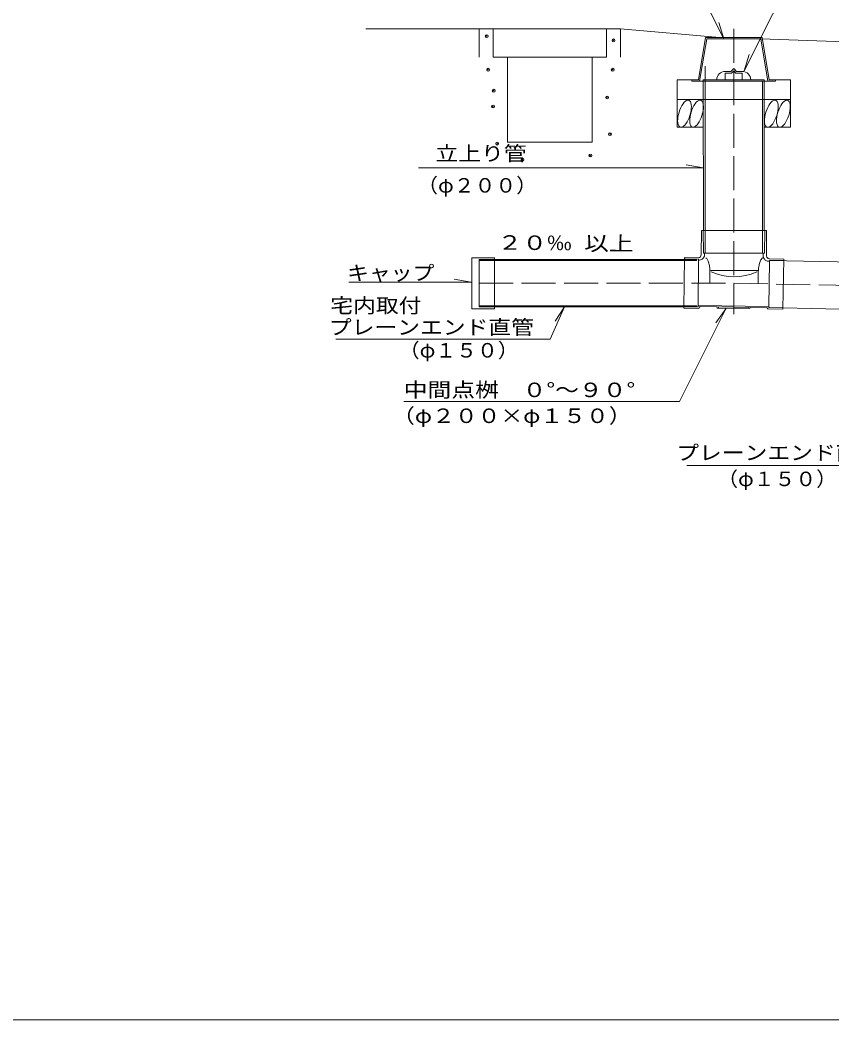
# Model space of a CAD drawing. Units: millimetres on the paper. Extents: x -390 to 406, y -282 to 282.
# Drawn here: x -85.4 to 58, y -282 to -105.3 of the extents above; entities that cross this region are included whole.
import ezdxf
from ezdxf.enums import TextEntityAlignment as Align

# ---------------------------------------------------------------- set-up
doc = ezdxf.new("R2010")
doc.units = ezdxf.units.MM
doc.header["$PDMODE"] = 32
doc.header["$PDSIZE"] = 0.5
doc.linetypes.add('DASHED', pattern=[7.5, 6, -1.5])
for name, color, linetype, lineweight in [('0-2__0-2__0-2_LAYER001', 7, 'Continuous', 18), ('0-3__0-3__1-0_', 7, 'Continuous', 18), ('0-6__0-6_レイヤ3', 7, 'Continuous', 18), ('0-7__0-7_レイヤ4', 7, 'Continuous', 18)]:
    doc.layers.add(name, color=color, linetype=linetype, lineweight=lineweight)
doc.styles.add('ＭＳ ゴシック', font='')
doc.styles.get('ＭＳ ゴシック').set_extended_font_data('MS Gothic')

msp = doc.modelspace()

# ---------------------------------------------------------------- linework, layer by layer
at = {"layer": '0-2__0-2__0-2_LAYER001'}
msp.add_lwpolyline([(-390.5, 282), (-390.5, -282), (405.5, -282), (405.5, 282)], close=True, dxfattribs=at)
at = {"layer": '0-3__0-3__1-0_'}
for p, q in [((38.909, -108.598), (38.015, -105.691)), ((18.178, -106.843), (-4.322, -106.843)), ((-4.322, -106.843), (-4.322, -111.843)), ((20.678, -106.843), (20.678, -111.843)), ((35.678, -108.343), (34.428, -115.843)), ((35.894, -108.598), (34.644, -116.098)), ((35.894, -108.598), (45.462, -108.598)), ((45.462, -108.598), (46.712, -116.098)), ((45.462, -108.598), (109.577, -110.852)), ((15.678, -111.843), (0.678, -111.843)), ((43.394, -111.344), (42.499, -114.251)), ((35.647, -113.449), (35.647, -146.483)), ((39.178, -114.643), (40.303, -114.643)), ((39.178, -114.643), (39.178, -115.843)), ((41.054, -114.643), (42.178, -114.643)), ((42.162, -114.643), (42.162, -115.843)), ((30.678, -115.843), (34.428, -115.843)), ((30.678, -124.234), (30.678, -115.843)), ((33.278, -115.843), (33.278, -116.098)), ((33.278, -116.098), (35.278, -116.098)), ((35.278, -115.843), (35.306, -142.477)), ((35.278, -115.843), (46.078, -115.843)), ((35.278, -116.098), (46.078, -116.098)), ((45.753, -116.098), (45.753, -146.476)), ((46.078, -115.843), (46.078, -142.476)), ((46.078, -116.098), (48.078, -116.098)), ((46.928, -115.843), (50.678, -115.843)), ((48.078, -115.843), (48.078, -116.098)), ((50.678, -115.843), (50.678, -124.234)), ((50.678, -119.343), (45.678, -119.343)), ((30.678, -124.234), (35.278, -124.234)), ((46.078, -124.234), (50.678, -124.234)), ((35.278, -131.368), (-15, -131.368)), ((35.278, -131.368), (32.278, -130.868)), ((34.928, -146.779), (34.972, -142.477)), ((34.972, -142.477), (46.472, -142.476)), ((35.357, -146.434), (35.286, -142.526)), ((46.091, -146.427), (46.156, -142.527)), ((46.472, -142.476), (46.472, -146.971)), ((35.407, -146.483), (35.359, -146.433)), ((46.041, -146.476), (35.407, -146.483)), ((35.529, -146.508), (35.524, -146.803)), ((45.866, -146.999), (45.874, -146.5)), ((-1.572, -147.313), (-5.572, -147.313)), ((-4.322, -147.612), (-4.322, -155.962)), ((34.178, -147.612), (-4.322, -147.612)), ((34.178, -147.762), (-4.322, -147.762)), ((-1.572, -156.337), (-1.572, -147.313)), ((31.878, -156.204), (31.981, -147.23)), ((32.027, -147.462), (31.978, -147.411)), ((31.981, -147.23), (34.42, -147.271)), ((34.402, -147.539), (32.027, -147.462)), ((34.475, -147.616), (34.383, -155.902)), ((34.596, -147.7), (34.499, -147.697)), ((46.991, -147.905), (46.764, -147.902)), ((46.882, -155.985), (47.016, -147.88)), ((46.953, -147.479), (49.523, -147.522)), ((47.016, -147.742), (110.473, -149.127)), ((49.523, -147.522), (49.375, -156.37)), ((36.455, -149.781), (36.455, -151.787)), ((44.762, -149.528), (36.705, -149.535)), ((45.011, -149.908), (45.013, -149.783)), ((45.012, -151.882), (45.011, -149.908)), ((34.178, -155.812), (-4.322, -155.812)), ((34.178, -155.962), (-4.322, -155.962)), ((34.503, -156.248), (31.878, -156.204)), ((31.932, -155.974), (31.881, -156.024)), ((34.308, -155.976), (31.932, -155.974)), ((34.41, -155.696), (46.858, -155.904)), ((37.705, -155.976), (34.756, -155.927)), ((39.279, -156.318), (37.49, -158.777)), ((37.752, -156.177), (37.755, -156.027)), ((43.501, -156.273), (37.752, -156.177)), ((37.955, -156.03), (37.952, -156.18)), ((43.255, -156.069), (38.005, -155.981)), ((43.304, -156.119), (43.301, -156.269)), ((43.504, -156.123), (43.501, -156.273)), ((46.654, -156.125), (43.555, -156.074)), ((49.375, -156.37), (46.751, -156.327)), ((46.882, -156.091), (110.325, -157.475)), ((49.329, -156.139), (46.954, -156.061)), ((49.379, -156.19), (49.329, -156.139)), ((8.222, -161.657), (-29.607, -161.657)), ((68.955, -183.979), (32.381, -183.979))]:
    msp.add_line(p, q, dxfattribs=at)
at = {"layer": '0-3__0-3__1-0_', "linetype": 'DASHED'}
for p, q in [((40.678, -106.843), (40.678, -157.256)), ((-4.306, -151.787), (40.694, -151.787)), ((40.7, -151.796), (105.976, -153.101))]:
    msp.add_line(p, q, dxfattribs=at)
at = {"layer": '0-3__0-3__1-0_'}
for points in [[(38.909, -108.598), (31.507, -93.793), (0.007, -93.793)], [(42.499, -114.251), (52.499, -94.251), (92.111, -94.239)], [(38.178, -108.343), (20.678, -106.843), (18.178, -106.843), (18.178, -111.843), (15.678, -111.843), (15.678, -126.843), (0.678, -126.843), (0.678, -111.843), (-1.822, -111.843), (-1.822, -106.843), (-4.322, -106.843), (-9.322, -106.843), (-24.322, -106.843)], [(35.678, -108.343), (45.678, -108.343), (46.928, -115.843)], [(39.178, -114.343), (40.178, -114.343), (40.678, -113.843), (41.178, -114.343), (42.178, -114.343)], [(40.303, -114.643), (40.678, -114.267), (41.054, -114.643)], [(45.678, -119.343), (35.678, -119.343), (30.678, -119.343)], [(-1.572, -156.337), (-5.572, -156.337), (-5.572, -147.313)], [(35.749, -147.278), (35.828, -147.338), (35.905, -147.418), (35.978, -147.516), (36.048, -147.633), (36.114, -147.767), (36.175, -147.916), (36.231, -148.081), (36.282, -148.26), (36.327, -148.451), (36.365, -148.653), (36.397, -148.864), (36.422, -149.084), (36.44, -149.309)], [(45.013, -149.783), (45.024, -149.55), (45.042, -149.321), (45.068, -149.096), (45.1, -148.877), (45.139, -148.667), (45.183, -148.466), (45.234, -148.276), (45.29, -148.099), (45.352, -147.935), (45.418, -147.787), (45.488, -147.655), (45.561, -147.54), (45.638, -147.443), (45.717, -147.365), (45.798, -147.307), (45.801, -147.305)], [(47.092, -147.75), (49.469, -147.752), (49.52, -147.703)], [(36.44, -149.309), (36.451, -149.539), (36.455, -149.771), (36.455, -149.781)], [(39.279, -156.318), (31.095, -172.686), (-17.629, -172.686)], [(9.097, -158.493), (10.783, -155.962), (8.222, -161.657)]]:
    msp.add_lwpolyline(points, dxfattribs=at)
for points in [[(32.726, -119.451), (32.549, -119.435), (32.354, -119.492), (32.149, -119.62), (31.937, -119.816), (31.727, -120.073), (31.525, -120.383), (31.336, -120.738), (31.167, -121.126), (31.022, -121.535), (30.906, -121.954), (30.823, -122.369), (30.775, -122.768), (30.763, -123.139), (30.788, -123.47), (30.85, -123.751), (30.945, -123.974), (31.072, -124.132), (31.226, -124.22), (31.403, -124.236), (31.598, -124.179), (31.804, -124.051), (32.015, -123.855), (32.225, -123.598), (32.427, -123.288), (32.616, -122.933), (32.785, -122.545), (32.93, -122.135), (33.046, -121.717), (33.129, -121.302), (33.177, -120.903), (33.189, -120.532), (33.164, -120.201), (33.102, -119.92), (33.007, -119.697), (32.88, -119.539)], [(34.851, -119.451), (34.674, -119.435), (34.479, -119.492), (34.273, -119.62), (34.062, -119.816), (33.852, -120.073), (33.65, -120.383), (33.461, -120.738), (33.292, -121.126), (33.147, -121.535), (33.031, -121.954), (32.948, -122.369), (32.9, -122.768), (32.888, -123.139), (32.913, -123.47), (32.975, -123.751), (33.07, -123.974), (33.197, -124.132), (33.351, -124.22), (33.528, -124.236), (33.723, -124.179), (33.928, -124.051), (34.14, -123.855), (34.35, -123.598), (34.552, -123.288), (34.741, -122.933), (34.91, -122.545), (35.055, -122.135), (35.171, -121.717), (35.254, -121.302), (35.302, -120.903), (35.314, -120.532), (35.289, -120.201), (35.227, -119.92), (35.132, -119.697), (35.005, -119.539)], [(48.068, -119.451), (47.891, -119.435), (47.697, -119.492), (47.491, -119.62), (47.28, -119.816), (47.07, -120.073), (46.867, -120.383), (46.679, -120.738), (46.509, -121.126), (46.365, -121.535), (46.249, -121.954), (46.166, -122.369), (46.117, -122.768), (46.106, -123.139), (46.131, -123.47), (46.192, -123.751), (46.288, -123.974), (46.414, -124.132), (46.569, -124.22), (46.746, -124.236), (46.94, -124.179), (47.146, -124.051), (47.357, -123.855), (47.567, -123.598), (47.77, -123.288), (47.958, -122.933), (48.128, -122.545), (48.272, -122.135), (48.388, -121.717), (48.471, -121.302), (48.52, -120.903), (48.531, -120.532), (48.506, -120.201), (48.445, -119.92), (48.35, -119.697), (48.223, -119.539)], [(50.193, -119.451), (50.016, -119.435), (49.822, -119.492), (49.616, -119.62), (49.405, -119.816), (49.195, -120.073), (48.992, -120.383), (48.804, -120.738), (48.634, -121.126), (48.49, -121.535), (48.374, -121.954), (48.291, -122.369), (48.242, -122.768), (48.231, -123.139), (48.256, -123.47), (48.317, -123.751), (48.413, -123.974), (48.539, -124.132), (48.694, -124.22), (48.871, -124.236), (49.065, -124.179), (49.271, -124.051), (49.482, -123.855), (49.692, -123.598), (49.895, -123.288), (50.083, -122.933), (50.253, -122.545), (50.397, -122.135), (50.513, -121.717), (50.596, -121.302), (50.645, -120.903), (50.656, -120.532), (50.631, -120.201), (50.57, -119.92), (50.474, -119.697), (50.348, -119.539)]]:
    msp.add_lwpolyline(points, close=True, dxfattribs=at)
for centre, radius, start, end in [((39.178, -115.843), 1.5, 90, 180), ((42.178, -115.843), 1.5, 0, 90), ((35.407, -146.433), 0.05, 181.0524, 270.04694), ((35.504, -146.507), 0.025, 359.04694, 90.04694), ((45.899, -146.501), 0.025, 90.04694, 179.04694), ((46.041, -146.426), 0.05, 270.04694, 359.04694), ((34.4, -147.614), 0.075, 359.04694, 88.13029), ((34.428, -146.771), 0.5, 269.04694, 359.04694), ((34.499, -147.672), 0.025, 179.04694, 269.04694), ((34.609, -146.95), 0.75, 269.04694, 300.75022), ((34.353, -146.52), 1.25, 300.75022, 327.34367), ((34.774, -146.79), 0.75, 327.34367, 359.04694), ((46.616, -146.987), 0.75, 179.04694, 210.75022), ((47.046, -146.731), 1.25, 210.75022, 237.34367), ((46.776, -147.152), 0.75, 237.34367, 269.04694), ((46.972, -146.979), 0.5, 179.04694, 269.04694), ((46.991, -147.88), 0.025, 269.04694, 359.04694), ((47.092, -147.825), 0.075, 89.9636, 179.04694), ((36.705, -149.785), 0.25, 90.04694, 179.04491), ((40.731, -140.94), 9.717, 245.3207, 294.49616), ((44.763, -149.778), 0.25, 359.04694, 90.04694), ((34.308, -155.901), 0.075, 269.9636, 359.04694), ((34.409, -155.721), 0.025, 89.04694, 179.04694), ((34.384, -156.064), 0.219, 302.82487, 5.12419), ((34.748, -156.077), 0.15, 89.04694, 167.50999), ((37.705, -156.026), 0.05, 359.04694, 89.04694), ((38.005, -156.031), 0.05, 89.04694, 179.04694), ((43.254, -156.119), 0.05, 359.04694, 89.04694), ((43.554, -156.124), 0.05, 89.04694, 179.04694), ((46.507, -156.273), 0.15, 10.58391, 89.04696), ((46.753, -156.227), 0.1, 190.5839, 269.04694), ((46.858, -155.929), 0.025, 359.04694, 89.04694), ((46.957, -155.986), 0.075, 179.04694, 268.13029)]:
    msp.add_arc(centre, radius, start, end, dxfattribs=at)
for p in [(-2.966, -108.121), (19.42, -108.863), (-2.718, -114.057), (19.296, -114.057), (-1.729, -117.768), (18.307, -118.953), (-1.852, -120.561), (18.801, -125.436), (-1.11, -127.116), (15.339, -129.218), (3.342, -129.96)]:
    msp.add_point(p, dxfattribs=at)
at = {"layer": '0-6__0-6_レイヤ3'}
for p, q in [((-5.694, -151.574), (-27.326, -151.574)), ((-8.694, -151.074), (-5.694, -151.574))]:
    msp.add_line(p, q, dxfattribs=at)

# ---------------------------------------------------------------- texts
at = {"layer": '0-3__0-3__1-0_', "style": 'ＭＳ ゴシック'}
for s, width, p in [('立上り管', 1.15, (-12.021, -130.902)), ('（φ２００）', 1.05, (-15.248, -136.544)), ('キャップ', 1.1, (-27.626, -152.03)), ('宅内取付', 1.15, (-30.608, -157.783)), ('プレーンエンド直管', 1.15, (-30.859, -161.624)), ('（φ１５０）', 1.05, (-18.495, -165.69)), ('（φ２００×φ１５０）', 1.15, (-19.699, -177.267)), ('プレーンエンド直管', 1.15, (30.51, -183.794)), ('（φ１５０）', 1.05, (37.756, -188.421))]:
    msp.add_text(s, height=2.566, dxfattribs=dict(at, width=width)).set_placement(p, align=Align.BOTTOM_LEFT)
at = {"layer": '0-3__0-3__1-0_', "color": 1, "style": 'ＭＳ ゴシック', "width": 1.2}
msp.add_text('中間点桝\u3000０°～９０°', height=2.566, dxfattribs=at).set_placement((-17.629, -172.686), align=Align.BOTTOM_LEFT)
at = {"layer": '0-7__0-7_レイヤ4', "style": 'ＭＳ ゴシック', "width": 1.25}
msp.add_text('２０‰ 以上', height=2.566, rotation=359.5, dxfattribs=at).set_placement((-1.069, -146.624), align=Align.BOTTOM_LEFT)

doc.saveas('drawing.dxf')
